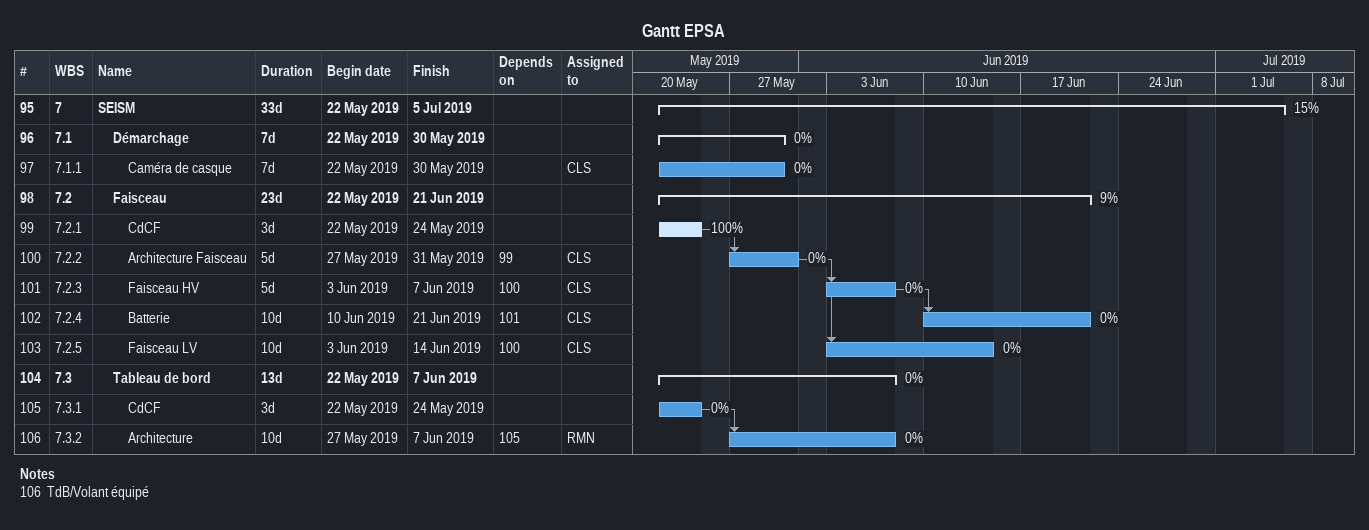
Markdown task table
Gantt EPSA

| ID | WBS | Task | Duration | Start | Finish | Predecessors | Resources | % complete |
|---|---|---|---|---|---|---|---|---|
| 95 | 7 | **SEISM** | 33d | 2019-05-22 | 2019-07-05 |  |  | 15 |
| 96 | 7.1 | **Démarchage** | 7d | 2019-05-22 | 2019-05-30 |  |  | 0 |
| 97 | 7.1.1 | Caméra de casque | 7d | 2019-05-22 | 2019-05-30 |  | CLS | 0 |
| 98 | 7.2 | **Faisceau** | 23d | 2019-05-22 | 2019-06-21 |  |  | 9 |
| 99 | 7.2.1 | CdCF | 3d | 2019-05-22 | 2019-05-24 |  |  | 100 |
| 100 | 7.2.2 | Architecture Faisceau | 5d | 2019-05-27 | 2019-05-31 | 99 | CLS | 0 |
| 101 | 7.2.3 | Faisceau HV | 5d | 2019-06-03 | 2019-06-07 | 100 | CLS | 0 |
| 102 | 7.2.4 | Batterie | 10d | 2019-06-10 | 2019-06-21 | 101 | CLS | 0 |
| 103 | 7.2.5 | Faisceau LV | 10d | 2019-06-03 | 2019-06-14 | 100 | CLS | 0 |
| 104 | 7.3 | **Tableau de bord** | 13d | 2019-05-22 | 2019-06-07 |  |  | 0 |
| 105 | 7.3.1 | CdCF | 3d | 2019-05-22 | 2019-05-24 |  |  | 0 |
| 106 | 7.3.2 | Architecture | 10d | 2019-05-27 | 2019-06-07 | 105 | RMN | 0 |

Notes
- 106: TdB/Volant équipé
